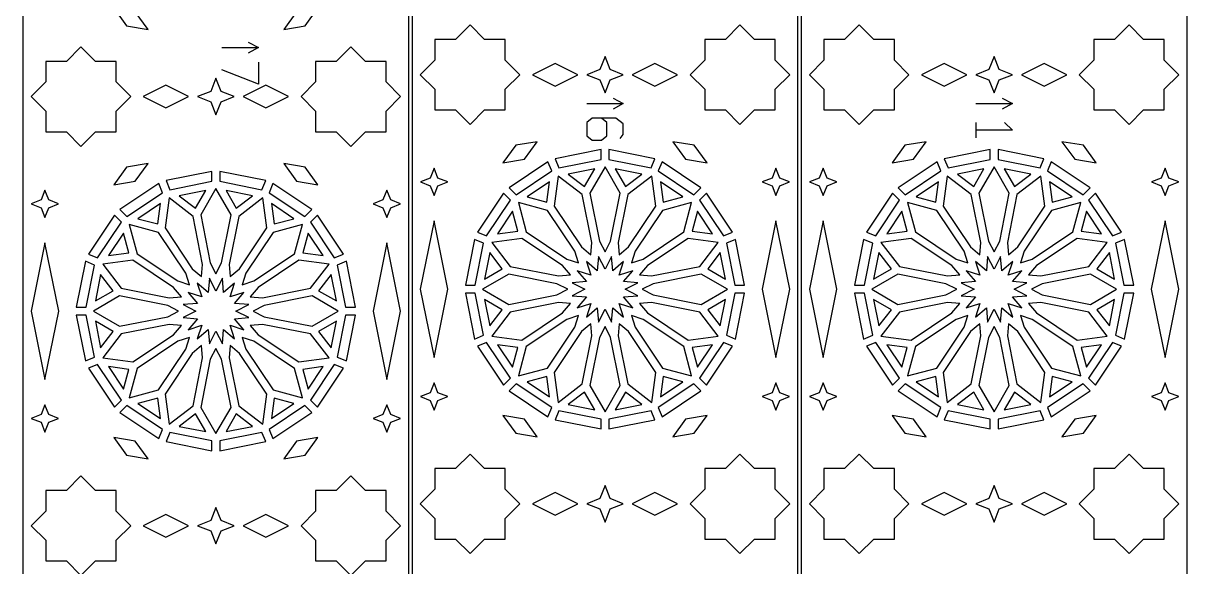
# Model space of a CAD drawing. Header units: millimetres. Extents: x 5 to 3793, y 27 to 2435.
# Drawn here: x 2645 to 3793, y 1124 to 1661 of the extents above; entities that cross this region are included whole.
import ezdxf

# ---------------------------------------------------------------- set-up
doc = ezdxf.new("R2010")
doc.units = ezdxf.units.MM
doc.layers.add('CUT', color=1, linetype='CONTINUOUS')
doc.layers.add('ENGRAVE', color=5, linetype='CONTINUOUS')

msp = doc.modelspace()

# ---------------------------------------------------------------- linework, layer by layer
at = {"layer": 'CUT'}
for points in [[(3025.16, 2434.99), (3025.16, 741.507), (2645.01, 741.507), (2645.01, 2434.99)], [(3409.16, 2434.99), (3409.16, 763.067), (3029.01, 763.067), (3029.01, 2054.84)], [(3793.16, 2434.99), (3793.16, 763.067), (3413.01, 763.067), (3413.01, 2054.84)], [(2734.381, 1675.288), (2746.978, 1657.909), (2768.143, 1654.34), (2755.547, 1671.72)], [(2902.027, 1654.34), (2923.192, 1657.909), (2935.789, 1675.288), (2914.623, 1671.72)], [(3100.326, 1575.06), (3120.682, 1575.06), (3120.682, 1595.416), (3135.075, 1609.809), (3120.682, 1624.202), (3120.682, 1644.558), (3100.326, 1644.558), (3085.933, 1658.951), (3071.54, 1644.558), (3051.184, 1644.558), (3051.184, 1624.202), (3036.791, 1609.809), (3051.184, 1595.416), (3051.184, 1575.06), (3071.54, 1575.06), (3085.933, 1560.667)], [(3366.63, 1575.06), (3386.986, 1575.06), (3386.986, 1595.416), (3401.379, 1609.809), (3386.986, 1624.202), (3386.986, 1644.558), (3366.63, 1644.558), (3352.237, 1658.951), (3337.844, 1644.558), (3317.488, 1644.558), (3317.488, 1624.202), (3303.095, 1609.809), (3317.488, 1595.416), (3317.488, 1575.06), (3337.844, 1575.06), (3352.237, 1560.667)], [(3484.326, 1575.06), (3504.682, 1575.06), (3504.682, 1595.416), (3519.075, 1609.809), (3504.682, 1624.202), (3504.682, 1644.558), (3484.326, 1644.558), (3469.933, 1658.951), (3455.54, 1644.558), (3435.184, 1644.558), (3435.184, 1624.202), (3420.791, 1609.809), (3435.184, 1595.416), (3435.184, 1575.06), (3455.54, 1575.06), (3469.933, 1560.667)], [(3750.63, 1575.06), (3770.986, 1575.06), (3770.986, 1595.416), (3785.379, 1609.809), (3770.986, 1624.202), (3770.986, 1644.558), (3750.63, 1644.558), (3736.237, 1658.951), (3721.844, 1644.558), (3701.488, 1644.558), (3701.488, 1624.202), (3687.095, 1609.809), (3701.488, 1595.416), (3701.488, 1575.06), (3721.844, 1575.06), (3736.237, 1560.667)], [(2716.326, 1553.5), (2736.682, 1553.5), (2736.682, 1573.855), (2751.075, 1588.248), (2736.682, 1602.642), (2736.682, 1622.997), (2716.326, 1622.997), (2701.933, 1637.39), (2687.54, 1622.997), (2667.184, 1622.997), (2667.184, 1602.642), (2652.791, 1588.248), (2667.184, 1573.855), (2667.184, 1553.5), (2687.54, 1553.5), (2701.933, 1539.106)], [(2982.63, 1553.5), (3002.986, 1553.5), (3002.986, 1573.855), (3017.379, 1588.248), (3002.986, 1602.642), (3002.986, 1622.997), (2982.63, 1622.997), (2968.237, 1637.39), (2953.844, 1622.997), (2933.488, 1622.997), (2933.488, 1602.642), (2919.095, 1588.248), (2933.488, 1573.855), (2933.488, 1553.5), (2953.844, 1553.5), (2968.237, 1539.106)], [(3147.479, 1609.809), (3169.837, 1598.63), (3192.195, 1609.809), (3169.837, 1620.988)], [(3224.186, 1604.708), (3237.121, 1609.809), (3224.186, 1614.91), (3219.085, 1627.845), (3213.984, 1614.91), (3201.049, 1609.809), (3213.984, 1604.708), (3219.085, 1591.773)], [(3245.975, 1609.809), (3268.333, 1598.63), (3290.691, 1609.809), (3268.333, 1620.988)], [(3531.479, 1609.809), (3553.837, 1598.63), (3576.195, 1609.809), (3553.837, 1620.988)], [(3608.186, 1604.708), (3621.121, 1609.809), (3608.186, 1614.91), (3603.085, 1627.845), (3597.984, 1614.91), (3585.049, 1609.809), (3597.984, 1604.708), (3603.085, 1591.773)], [(3629.975, 1609.809), (3652.333, 1598.63), (3674.691, 1609.809), (3652.333, 1620.988)], [(2763.479, 1588.248), (2785.837, 1577.069), (2808.195, 1588.248), (2785.837, 1599.428)], [(2840.186, 1583.147), (2853.121, 1588.248), (2840.186, 1593.349), (2835.085, 1606.284), (2829.984, 1593.349), (2817.049, 1588.248), (2829.984, 1583.147), (2835.085, 1570.212)], [(2861.975, 1588.248), (2884.333, 1577.069), (2906.691, 1588.248), (2884.333, 1599.428)], [(3152.143, 1543.717), (3130.978, 1540.149), (3118.381, 1522.769), (3139.547, 1526.337)], [(3319.789, 1522.769), (3307.192, 1540.149), (3286.027, 1543.717), (3298.623, 1526.337)], [(3536.143, 1543.717), (3514.978, 1540.149), (3502.381, 1522.769), (3523.547, 1526.337)], [(3703.789, 1522.769), (3691.192, 1540.149), (3670.027, 1543.717), (3682.623, 1526.337)], [(3215.21, 1535.919), (3169.94, 1526.914), (3173.668, 1517.915), (3215.21, 1526.178)], [(3268.23, 1526.914), (3222.96, 1535.919), (3222.96, 1526.178), (3264.502, 1517.915)], [(3599.21, 1535.919), (3553.94, 1526.914), (3557.668, 1517.915), (3599.21, 1526.178)], [(3652.23, 1526.914), (3606.96, 1535.919), (3606.96, 1526.178), (3648.502, 1517.915)], [(2768.143, 1522.156), (2746.978, 1518.588), (2734.381, 1501.208), (2755.547, 1504.777)], [(2935.789, 1501.208), (2923.192, 1518.588), (2902.027, 1522.156), (2914.623, 1504.777)], [(3054.176, 1500.164), (3063.841, 1503.976), (3054.176, 1507.787), (3050.365, 1517.451), (3046.554, 1507.787), (3036.889, 1503.976), (3046.554, 1500.164), (3050.365, 1490.5)], [(3131.29, 1491.417), (3166.508, 1514.949), (3162.78, 1523.949), (3124.403, 1498.305)], [(3209.023, 1517.046), (3182.879, 1511.846), (3198.916, 1499.539)], [(3224.59, 1445.682), (3234.023, 1493.101), (3219.085, 1518.974), (3204.147, 1493.101), (3213.58, 1445.682), (3219.085, 1434.936)], [(3255.291, 1511.846), (3229.147, 1517.046), (3239.254, 1499.539)], [(3313.767, 1498.305), (3275.39, 1523.949), (3271.662, 1514.949), (3306.88, 1491.417)], [(3391.616, 1500.164), (3401.281, 1503.976), (3391.616, 1507.787), (3387.805, 1517.451), (3383.994, 1507.787), (3374.329, 1503.976), (3383.994, 1500.164), (3387.805, 1490.5)], [(3438.176, 1500.164), (3447.841, 1503.976), (3438.176, 1507.787), (3434.365, 1517.451), (3430.554, 1507.787), (3420.889, 1503.976), (3430.554, 1500.164), (3434.365, 1490.5)], [(3515.29, 1491.417), (3550.508, 1514.949), (3546.78, 1523.949), (3508.403, 1498.305)], [(3593.023, 1517.046), (3566.879, 1511.846), (3582.916, 1499.539)], [(3608.59, 1445.682), (3618.023, 1493.101), (3603.085, 1518.974), (3588.147, 1493.101), (3597.58, 1445.682), (3603.085, 1434.936)], [(3639.291, 1511.846), (3613.147, 1517.046), (3623.254, 1499.539)], [(3697.767, 1498.305), (3659.39, 1523.949), (3655.662, 1514.949), (3690.88, 1491.417)], [(3775.616, 1500.164), (3785.281, 1503.976), (3775.616, 1507.787), (3771.805, 1517.451), (3767.994, 1507.787), (3758.329, 1503.976), (3767.994, 1500.164), (3771.805, 1490.5)], [(2831.21, 1514.359), (2785.94, 1505.353), (2789.668, 1496.355), (2831.21, 1504.618)], [(2884.23, 1505.353), (2838.96, 1514.359), (2838.96, 1504.618), (2880.502, 1496.355)], [(3164.287, 1504.144), (3142.122, 1489.335), (3161.648, 1484.103)], [(3205.978, 1444.17), (3196.546, 1491.589), (3172.844, 1509.775), (3168.945, 1480.156), (3195.807, 1439.956), (3205.005, 1432.135)], [(3242.363, 1439.956), (3269.225, 1480.156), (3265.326, 1509.775), (3241.624, 1491.589), (3232.192, 1444.17), (3233.165, 1432.135)], [(3273.883, 1504.144), (3276.522, 1484.103), (3296.048, 1489.335)], [(3548.287, 1504.144), (3526.122, 1489.335), (3545.648, 1484.103)], [(3589.978, 1444.17), (3580.546, 1491.589), (3556.844, 1509.775), (3552.945, 1480.156), (3579.807, 1439.956), (3589.005, 1432.135)], [(3626.363, 1439.956), (3653.225, 1480.156), (3649.326, 1509.775), (3625.624, 1491.589), (3616.192, 1444.17), (3617.165, 1432.135)], [(3657.883, 1504.144), (3660.522, 1484.103), (3680.048, 1489.335)], [(2670.176, 1478.604), (2679.841, 1482.415), (2670.176, 1486.226), (2666.365, 1495.891), (2662.554, 1486.226), (2652.889, 1482.415), (2662.554, 1478.604), (2666.365, 1468.939)], [(2747.29, 1469.857), (2782.508, 1493.388), (2778.78, 1502.388), (2740.403, 1476.744)], [(2825.023, 1495.485), (2798.879, 1490.285), (2814.916, 1477.979)], [(2840.59, 1424.121), (2850.023, 1471.54), (2835.085, 1497.413), (2820.147, 1471.54), (2829.58, 1424.121), (2835.085, 1413.375)], [(2871.291, 1490.285), (2845.147, 1495.485), (2855.254, 1477.979)], [(2929.767, 1476.744), (2891.39, 1502.388), (2887.662, 1493.388), (2922.88, 1469.857)], [(3007.616, 1478.604), (3017.281, 1482.415), (3007.616, 1486.226), (3003.805, 1495.891), (2999.994, 1486.226), (2990.329, 1482.415), (2999.994, 1478.604), (3003.805, 1468.939)], [(3102.278, 1450.72), (3125.809, 1485.937), (3118.923, 1492.825), (3093.279, 1454.447)], [(3344.891, 1454.447), (3319.247, 1492.825), (3312.361, 1485.937), (3335.892, 1450.72)], [(3486.278, 1450.72), (3509.809, 1485.937), (3502.923, 1492.825), (3477.279, 1454.447)], [(3728.891, 1454.447), (3703.247, 1492.825), (3696.361, 1485.937), (3719.892, 1450.72)], [(2780.287, 1482.584), (2758.122, 1467.774), (2777.648, 1462.543)], [(2821.978, 1422.609), (2812.546, 1470.029), (2788.844, 1488.215), (2784.945, 1458.596), (2811.807, 1418.395), (2821.005, 1410.575)], [(2858.363, 1418.395), (2885.225, 1458.596), (2881.326, 1488.215), (2857.624, 1470.029), (2848.192, 1422.609), (2849.165, 1410.575)], [(2889.883, 1482.584), (2892.522, 1462.543), (2912.048, 1467.774)], [(3189.363, 1435.65), (3162.501, 1475.851), (3133.644, 1483.583), (3141.376, 1454.726), (3181.577, 1427.865), (3193.068, 1424.159)], [(3256.593, 1427.865), (3296.794, 1454.726), (3304.526, 1483.583), (3275.669, 1475.851), (3248.807, 1435.65), (3245.102, 1424.159)], [(3573.363, 1435.65), (3546.501, 1475.851), (3517.644, 1483.583), (3525.376, 1454.726), (3565.577, 1427.865), (3577.068, 1424.159)], [(3640.593, 1427.865), (3680.794, 1454.726), (3688.526, 1483.583), (3659.669, 1475.851), (3632.807, 1435.65), (3629.102, 1424.159)], [(2718.278, 1429.159), (2741.809, 1464.376), (2734.923, 1471.264), (2709.279, 1432.886)], [(2960.891, 1432.886), (2935.247, 1471.264), (2928.361, 1464.376), (2951.892, 1429.159)], [(3127.892, 1475.105), (3113.083, 1452.941), (3133.124, 1455.579)], [(3310.278, 1475.105), (3305.046, 1455.579), (3325.087, 1452.941)], [(3511.892, 1475.105), (3497.083, 1452.941), (3517.124, 1455.579)], [(3694.278, 1475.105), (3689.046, 1455.579), (3709.087, 1452.941)], [(2805.363, 1414.09), (2778.501, 1454.29), (2749.644, 1462.022), (2757.376, 1433.166), (2797.577, 1406.304), (2809.068, 1402.599)], [(2872.593, 1406.304), (2912.794, 1433.166), (2920.526, 1462.022), (2891.669, 1454.29), (2864.807, 1414.09), (2861.102, 1402.599)], [(3050.365, 1330.788), (3063.968, 1398.142), (3050.365, 1465.497), (3036.762, 1398.142)], [(3387.805, 1330.788), (3401.408, 1398.142), (3387.805, 1465.497), (3374.202, 1398.142)], [(3434.365, 1330.788), (3447.968, 1398.142), (3434.365, 1465.497), (3420.762, 1398.142)], [(3771.805, 1330.788), (3785.408, 1398.142), (3771.805, 1465.497), (3758.202, 1398.142)], [(2743.892, 1453.544), (2729.083, 1431.38), (2749.124, 1434.018)], [(2926.278, 1453.544), (2921.046, 1434.018), (2941.087, 1431.38)], [(3091.049, 1402.017), (3099.312, 1443.559), (3090.313, 1447.287), (3081.308, 1402.017)], [(3177.272, 1421.421), (3137.071, 1448.282), (3107.452, 1444.383), (3125.638, 1420.681), (3173.057, 1411.249), (3185.092, 1412.223)], [(3265.113, 1411.249), (3312.532, 1420.681), (3330.718, 1444.383), (3301.099, 1448.282), (3260.898, 1421.421), (3253.078, 1412.223)], [(3356.862, 1402.017), (3347.857, 1447.287), (3338.858, 1443.559), (3347.121, 1402.017)], [(3475.049, 1402.017), (3483.312, 1443.559), (3474.313, 1447.287), (3465.308, 1402.017)], [(3561.272, 1421.421), (3521.071, 1448.282), (3491.452, 1444.383), (3509.638, 1420.681), (3557.057, 1411.249), (3569.092, 1412.223)], [(3649.113, 1411.249), (3696.532, 1420.681), (3714.718, 1444.383), (3685.099, 1448.282), (3644.898, 1421.421), (3637.078, 1412.223)], [(3740.862, 1402.017), (3731.857, 1447.287), (3722.858, 1443.559), (3731.121, 1402.017)], [(2666.365, 1309.227), (2679.968, 1376.582), (2666.365, 1443.936), (2652.762, 1376.582)], [(3003.805, 1309.227), (3017.408, 1376.582), (3003.805, 1443.936), (2990.202, 1376.582)], [(2707.049, 1380.457), (2715.312, 1421.999), (2706.313, 1425.727), (2697.308, 1380.457)], [(2793.272, 1399.86), (2753.071, 1426.721), (2723.452, 1422.822), (2741.638, 1399.12), (2789.057, 1389.688), (2801.092, 1390.662)], [(2881.113, 1389.688), (2928.532, 1399.12), (2946.718, 1422.822), (2917.099, 1426.721), (2876.898, 1399.86), (2869.078, 1390.662)], [(2972.862, 1380.457), (2963.857, 1425.727), (2954.858, 1421.999), (2963.121, 1380.457)], [(3105.382, 1434.349), (3100.182, 1408.205), (3117.687, 1418.311)], [(3219.085, 1378.344), (3225.523, 1365.781), (3226.661, 1379.852), (3237.417, 1370.708), (3233.084, 1384.143), (3246.52, 1379.811), (3237.375, 1390.566), (3251.446, 1391.705), (3238.883, 1398.142), (3251.446, 1404.579), (3237.375, 1405.718), (3246.52, 1416.474), (3233.084, 1412.141), (3237.417, 1425.577), (3226.661, 1416.433), (3225.523, 1430.504), (3219.085, 1417.939), (3212.647, 1430.504), (3211.509, 1416.433), (3200.753, 1425.577), (3205.086, 1412.141), (3191.65, 1416.474), (3200.795, 1405.718), (3186.724, 1404.579), (3199.287, 1398.142), (3186.724, 1391.705), (3200.795, 1390.566), (3191.65, 1379.811), (3205.086, 1384.143), (3200.753, 1370.708), (3211.509, 1379.852), (3212.647, 1365.781)], [(3332.788, 1434.349), (3320.483, 1418.311), (3337.988, 1408.205)], [(3489.382, 1434.349), (3484.182, 1408.205), (3501.687, 1418.311)], [(3603.085, 1378.344), (3609.523, 1365.781), (3610.661, 1379.852), (3621.417, 1370.708), (3617.084, 1384.143), (3630.52, 1379.811), (3621.375, 1390.566), (3635.446, 1391.705), (3622.883, 1398.142), (3635.446, 1404.579), (3621.375, 1405.718), (3630.52, 1416.474), (3617.084, 1412.141), (3621.417, 1425.577), (3610.661, 1416.433), (3609.523, 1430.504), (3603.085, 1417.939), (3596.647, 1430.504), (3595.509, 1416.433), (3584.753, 1425.577), (3589.086, 1412.141), (3575.65, 1416.474), (3584.795, 1405.718), (3570.724, 1404.579), (3583.287, 1398.142), (3570.724, 1391.705), (3584.795, 1390.566), (3575.65, 1379.811), (3589.086, 1384.143), (3584.753, 1370.708), (3595.509, 1379.852), (3596.647, 1365.781)], [(3716.788, 1434.349), (3704.483, 1418.311), (3721.988, 1408.205)], [(2721.382, 1412.788), (2716.182, 1386.644), (2733.687, 1396.751)], [(2948.788, 1412.788), (2936.483, 1396.751), (2953.988, 1386.644)], [(3171.546, 1403.647), (3124.126, 1413.08), (3098.254, 1398.142), (3124.126, 1383.205), (3171.546, 1392.637), (3182.292, 1398.142)], [(3266.624, 1392.637), (3314.044, 1383.205), (3339.916, 1398.142), (3314.044, 1413.08), (3266.624, 1403.647), (3255.878, 1398.142)], [(3555.546, 1403.647), (3508.126, 1413.08), (3482.254, 1398.142), (3508.126, 1383.205), (3555.546, 1392.637), (3566.292, 1398.142)], [(3650.624, 1392.637), (3698.044, 1383.205), (3723.916, 1398.142), (3698.044, 1413.08), (3650.624, 1403.647), (3639.878, 1398.142)], [(2835.085, 1356.784), (2841.523, 1344.22), (2842.661, 1358.291), (2853.417, 1349.147), (2849.084, 1362.583), (2862.52, 1358.25), (2853.375, 1369.006), (2867.446, 1370.144), (2854.883, 1376.582), (2867.446, 1383.019), (2853.375, 1384.158), (2862.52, 1394.913), (2849.084, 1390.581), (2853.417, 1404.016), (2842.661, 1394.872), (2841.523, 1408.943), (2835.085, 1396.38), (2828.647, 1408.943), (2827.509, 1394.872), (2816.753, 1404.016), (2821.086, 1390.581), (2807.65, 1394.913), (2816.795, 1384.158), (2802.724, 1383.019), (2815.287, 1376.582), (2802.724, 1370.144), (2816.795, 1369.006), (2807.65, 1358.25), (2821.086, 1362.583), (2816.753, 1349.147), (2827.509, 1358.291), (2828.647, 1344.22)], [(2787.546, 1382.086), (2740.126, 1391.519), (2714.254, 1376.582), (2740.126, 1361.644), (2787.546, 1371.077), (2798.292, 1376.582)], [(2882.624, 1371.077), (2930.044, 1361.644), (2955.916, 1376.582), (2930.044, 1391.519), (2882.624, 1382.086), (2871.878, 1376.582)], [(3099.312, 1352.725), (3091.049, 1394.267), (3081.308, 1394.267), (3090.313, 1348.997)], [(3347.857, 1348.997), (3356.862, 1394.267), (3347.121, 1394.267), (3338.858, 1352.725)], [(3483.312, 1352.725), (3475.049, 1394.267), (3465.308, 1394.267), (3474.313, 1348.997)], [(3731.857, 1348.997), (3740.862, 1394.267), (3731.121, 1394.267), (3722.858, 1352.725)], [(3105.382, 1361.936), (3117.687, 1377.973), (3100.182, 1388.08)], [(3185.092, 1384.062), (3173.057, 1385.036), (3125.638, 1375.604), (3107.452, 1351.902), (3137.071, 1348.003), (3177.272, 1374.863)], [(3260.898, 1374.863), (3301.099, 1348.003), (3330.718, 1351.902), (3312.532, 1375.604), (3265.113, 1385.036), (3253.078, 1384.062)], [(3337.988, 1388.08), (3320.483, 1377.973), (3332.788, 1361.936)], [(3489.382, 1361.936), (3501.687, 1377.973), (3484.182, 1388.08)], [(3569.092, 1384.062), (3557.057, 1385.036), (3509.638, 1375.604), (3491.452, 1351.902), (3521.071, 1348.003), (3561.272, 1374.863)], [(3644.898, 1374.863), (3685.099, 1348.003), (3714.718, 1351.902), (3696.532, 1375.604), (3649.113, 1385.036), (3637.078, 1384.062)], [(3721.988, 1388.08), (3704.483, 1377.973), (3716.788, 1361.936)], [(2697.308, 1372.707), (2706.313, 1327.437), (2715.312, 1331.165), (2707.049, 1372.707)], [(2733.687, 1356.413), (2716.182, 1366.519), (2721.382, 1340.375)], [(2953.988, 1366.519), (2936.483, 1356.413), (2948.788, 1340.375)], [(2963.121, 1372.707), (2954.858, 1331.165), (2963.857, 1327.437), (2972.862, 1372.707)], [(3181.577, 1368.42), (3141.376, 1341.558), (3133.644, 1312.702), (3162.501, 1320.434), (3189.363, 1360.634), (3193.068, 1372.125)], [(3248.807, 1360.634), (3275.669, 1320.434), (3304.526, 1312.702), (3296.794, 1341.558), (3256.593, 1368.42), (3245.102, 1372.125)], [(3565.577, 1368.42), (3525.376, 1341.558), (3517.644, 1312.702), (3546.501, 1320.434), (3573.363, 1360.634), (3577.068, 1372.125)], [(3632.807, 1360.634), (3659.669, 1320.434), (3688.526, 1312.702), (3680.794, 1341.558), (3640.593, 1368.42), (3629.102, 1372.125)], [(2801.092, 1362.501), (2789.057, 1363.475), (2741.638, 1354.043), (2723.452, 1330.341), (2753.071, 1326.442), (2793.272, 1353.303)], [(2869.078, 1362.501), (2876.898, 1353.303), (2917.099, 1326.442), (2946.718, 1330.341), (2928.532, 1354.043), (2881.113, 1363.475)], [(3195.807, 1356.329), (3168.945, 1316.128), (3172.844, 1286.509), (3196.546, 1304.695), (3205.978, 1352.115), (3205.005, 1364.149)], [(3213.58, 1350.603), (3204.147, 1303.184), (3219.085, 1277.311), (3234.023, 1303.184), (3224.59, 1350.603), (3219.085, 1361.348)], [(3232.192, 1352.115), (3241.624, 1304.695), (3265.326, 1286.509), (3269.225, 1316.128), (3242.363, 1356.329), (3233.165, 1364.149)], [(3579.807, 1356.329), (3552.945, 1316.128), (3556.844, 1286.509), (3580.546, 1304.695), (3589.978, 1352.115), (3589.005, 1364.149)], [(3597.58, 1350.603), (3588.147, 1303.184), (3603.085, 1277.311), (3618.023, 1303.184), (3608.59, 1350.603), (3603.085, 1361.348)], [(3616.192, 1352.115), (3625.624, 1304.695), (3649.326, 1286.509), (3653.225, 1316.128), (3626.363, 1356.329), (3617.165, 1364.149)], [(2809.068, 1350.565), (2797.577, 1346.859), (2757.376, 1319.998), (2749.644, 1291.141), (2778.501, 1298.873), (2805.363, 1339.074)], [(2861.102, 1350.565), (2864.807, 1339.074), (2891.669, 1298.873), (2920.526, 1291.141), (2912.794, 1319.998), (2872.593, 1346.859)], [(3125.809, 1310.347), (3102.278, 1345.565), (3093.279, 1341.838), (3118.923, 1303.46)], [(3127.892, 1321.18), (3133.124, 1340.706), (3113.083, 1343.344)], [(3325.087, 1343.344), (3305.046, 1340.706), (3310.278, 1321.18)], [(3335.892, 1345.565), (3312.361, 1310.347), (3319.247, 1303.46), (3344.891, 1341.838)], [(3509.809, 1310.347), (3486.278, 1345.565), (3477.279, 1341.838), (3502.923, 1303.46)], [(3511.892, 1321.18), (3517.124, 1340.706), (3497.083, 1343.344)], [(3709.087, 1343.344), (3689.046, 1340.706), (3694.278, 1321.18)], [(3719.892, 1345.565), (3696.361, 1310.347), (3703.247, 1303.46), (3728.891, 1341.838)], [(2821.005, 1342.589), (2811.807, 1334.768), (2784.945, 1294.568), (2788.844, 1264.949), (2812.546, 1283.135), (2821.978, 1330.554)], [(2835.085, 1339.788), (2829.58, 1329.042), (2820.147, 1281.623), (2835.085, 1255.75), (2850.023, 1281.623), (2840.59, 1329.042)], [(2849.165, 1342.589), (2848.192, 1330.554), (2857.624, 1283.135), (2881.326, 1264.949), (2885.225, 1294.568), (2858.363, 1334.768)], [(2709.279, 1320.277), (2734.923, 1281.899), (2741.809, 1288.787), (2718.278, 1324.004)], [(2749.124, 1319.145), (2729.083, 1321.783), (2743.892, 1299.619)], [(2941.087, 1321.783), (2921.046, 1319.145), (2926.278, 1299.619)], [(2951.892, 1324.004), (2928.361, 1288.787), (2935.247, 1281.899), (2960.891, 1320.277)], [(3164.287, 1292.14), (3161.648, 1312.181), (3142.122, 1306.95)], [(3296.048, 1306.95), (3276.522, 1312.181), (3273.883, 1292.14)], [(3548.287, 1292.14), (3545.648, 1312.181), (3526.122, 1306.95)], [(3680.048, 1306.95), (3660.522, 1312.181), (3657.883, 1292.14)], [(3054.176, 1288.498), (3063.841, 1292.309), (3054.176, 1296.12), (3050.365, 1305.784), (3046.554, 1296.12), (3036.889, 1292.309), (3046.554, 1288.498), (3050.365, 1278.833)], [(3166.508, 1281.336), (3131.29, 1304.867), (3124.403, 1297.98), (3162.78, 1272.336)], [(3306.88, 1304.867), (3271.662, 1281.336), (3275.39, 1272.336), (3313.767, 1297.98)], [(3391.616, 1288.498), (3401.281, 1292.309), (3391.616, 1296.12), (3387.805, 1305.784), (3383.994, 1296.12), (3374.329, 1292.309), (3383.994, 1288.498), (3387.805, 1278.833)], [(3438.176, 1288.498), (3447.841, 1292.309), (3438.176, 1296.12), (3434.365, 1305.784), (3430.554, 1296.12), (3420.889, 1292.309), (3430.554, 1288.498), (3434.365, 1278.833)], [(3550.508, 1281.336), (3515.29, 1304.867), (3508.403, 1297.98), (3546.78, 1272.336)], [(3690.88, 1304.867), (3655.662, 1281.336), (3659.39, 1272.336), (3697.767, 1297.98)], [(3775.616, 1288.498), (3785.281, 1292.309), (3775.616, 1296.12), (3771.805, 1305.784), (3767.994, 1296.12), (3758.329, 1292.309), (3767.994, 1288.498), (3771.805, 1278.833)], [(2777.648, 1290.621), (2758.122, 1285.389), (2780.287, 1270.58)], [(2912.048, 1285.389), (2892.522, 1290.621), (2889.883, 1270.58)], [(3209.023, 1279.239), (3198.916, 1296.745), (3182.879, 1284.439)], [(3255.291, 1284.439), (3239.254, 1296.745), (3229.147, 1279.239)], [(3593.023, 1279.239), (3582.916, 1296.745), (3566.879, 1284.439)], [(3639.291, 1284.439), (3623.254, 1296.745), (3613.147, 1279.239)], [(2666.365, 1284.224), (2662.554, 1274.56), (2652.889, 1270.748), (2662.554, 1266.937), (2666.365, 1257.272), (2670.176, 1266.937), (2679.841, 1270.748), (2670.176, 1274.56)], [(2740.403, 1276.419), (2778.78, 1250.775), (2782.508, 1259.775), (2747.29, 1283.306)], [(2814.916, 1275.184), (2798.879, 1262.878), (2825.023, 1257.678)], [(2855.254, 1275.184), (2845.147, 1257.678), (2871.291, 1262.878)], [(2922.88, 1283.306), (2887.662, 1259.775), (2891.39, 1250.775), (2929.767, 1276.419)], [(3003.805, 1284.224), (2999.994, 1274.56), (2990.329, 1270.748), (2999.994, 1266.937), (3003.805, 1257.272), (3007.616, 1266.937), (3017.281, 1270.748), (3007.616, 1274.56)], [(3215.21, 1270.106), (3173.668, 1278.369), (3169.94, 1269.371), (3215.21, 1260.365)], [(3264.502, 1278.369), (3222.96, 1270.106), (3222.96, 1260.365), (3268.23, 1269.371)], [(3599.21, 1270.106), (3557.668, 1278.369), (3553.94, 1269.371), (3599.21, 1260.365)], [(3648.502, 1278.369), (3606.96, 1270.106), (3606.96, 1260.365), (3652.23, 1269.371)], [(3118.381, 1273.515), (3130.978, 1256.136), (3152.143, 1252.568), (3139.547, 1269.947)], [(3286.027, 1252.568), (3307.192, 1256.136), (3319.789, 1273.515), (3298.623, 1269.947)], [(3502.381, 1273.515), (3514.978, 1256.136), (3536.143, 1252.568), (3523.547, 1269.947)], [(3670.027, 1252.568), (3691.192, 1256.136), (3703.789, 1273.515), (3682.623, 1269.947)], [(2755.547, 1248.387), (2734.381, 1251.955), (2746.978, 1234.575), (2768.143, 1231.007)], [(2831.21, 1248.545), (2789.668, 1256.809), (2785.94, 1247.81), (2831.21, 1238.805)], [(2880.502, 1256.809), (2838.96, 1248.545), (2838.96, 1238.805), (2884.23, 1247.81)], [(2914.623, 1248.387), (2902.027, 1231.007), (2923.192, 1234.575), (2935.789, 1251.955)], [(3100.326, 1151.727), (3120.682, 1151.727), (3120.682, 1172.082), (3135.075, 1186.476), (3120.682, 1200.869), (3120.682, 1221.224), (3100.326, 1221.224), (3085.933, 1235.618), (3071.54, 1221.224), (3051.184, 1221.224), (3051.184, 1200.869), (3036.791, 1186.476), (3051.184, 1172.082), (3051.184, 1151.727), (3071.54, 1151.727), (3085.933, 1137.334)], [(3366.63, 1151.727), (3386.986, 1151.727), (3386.986, 1172.082), (3401.379, 1186.476), (3386.986, 1200.869), (3386.986, 1221.224), (3366.63, 1221.224), (3352.237, 1235.618), (3337.844, 1221.224), (3317.488, 1221.224), (3317.488, 1200.869), (3303.095, 1186.476), (3317.488, 1172.082), (3317.488, 1151.727), (3337.844, 1151.727), (3352.237, 1137.334)], [(3484.326, 1151.727), (3504.682, 1151.727), (3504.682, 1172.082), (3519.075, 1186.476), (3504.682, 1200.869), (3504.682, 1221.224), (3484.326, 1221.224), (3469.933, 1235.618), (3455.54, 1221.224), (3435.184, 1221.224), (3435.184, 1200.869), (3420.791, 1186.476), (3435.184, 1172.082), (3435.184, 1151.727), (3455.54, 1151.727), (3469.933, 1137.334)], [(3750.63, 1151.727), (3770.986, 1151.727), (3770.986, 1172.082), (3785.379, 1186.476), (3770.986, 1200.869), (3770.986, 1221.224), (3750.63, 1221.224), (3736.237, 1235.618), (3721.844, 1221.224), (3701.488, 1221.224), (3701.488, 1200.869), (3687.095, 1186.476), (3701.488, 1172.082), (3701.488, 1151.727), (3721.844, 1151.727), (3736.237, 1137.334)], [(2701.933, 1214.057), (2687.54, 1199.664), (2667.184, 1199.664), (2667.184, 1179.308), (2652.791, 1164.915), (2667.184, 1150.522), (2667.184, 1130.166), (2687.54, 1130.166), (2701.933, 1115.773), (2716.326, 1130.166), (2736.682, 1130.166), (2736.682, 1150.522), (2751.075, 1164.915), (2736.682, 1179.308), (2736.682, 1199.664), (2716.326, 1199.664)], [(2968.237, 1214.057), (2953.844, 1199.664), (2933.488, 1199.664), (2933.488, 1179.308), (2919.095, 1164.915), (2933.488, 1150.522), (2933.488, 1130.166), (2953.844, 1130.166), (2968.237, 1115.773), (2982.63, 1130.166), (3002.986, 1130.166), (3002.986, 1150.522), (3017.379, 1164.915), (3002.986, 1179.308), (3002.986, 1199.664), (2982.63, 1199.664)], [(3147.479, 1186.476), (3169.837, 1175.296), (3192.195, 1186.476), (3169.837, 1197.655)], [(3224.186, 1181.375), (3237.121, 1186.476), (3224.186, 1191.577), (3219.085, 1204.512), (3213.984, 1191.577), (3201.049, 1186.476), (3213.984, 1181.375), (3219.085, 1168.44)], [(3245.975, 1186.476), (3268.333, 1175.296), (3290.691, 1186.476), (3268.333, 1197.655)], [(3531.479, 1186.476), (3553.837, 1175.296), (3576.195, 1186.476), (3553.837, 1197.655)], [(3608.186, 1181.375), (3621.121, 1186.476), (3608.186, 1191.577), (3603.085, 1204.512), (3597.984, 1191.577), (3585.049, 1186.476), (3597.984, 1181.375), (3603.085, 1168.44)], [(3629.975, 1186.476), (3652.333, 1175.296), (3674.691, 1186.476), (3652.333, 1197.655)], [(2835.085, 1182.951), (2829.984, 1170.016), (2817.049, 1164.915), (2829.984, 1159.814), (2835.085, 1146.879), (2840.186, 1159.814), (2853.121, 1164.915), (2840.186, 1170.016)], [(2785.837, 1153.736), (2808.195, 1164.915), (2785.837, 1176.094), (2763.479, 1164.915)], [(2884.333, 1153.736), (2906.691, 1164.915), (2884.333, 1176.094), (2861.975, 1164.915)]]:
    msp.add_lwpolyline(points, close=True, dxfattribs=at)
at = {"layer": 'ENGRAVE'}
for p, q in [((2841.085, 1636.548), (2877.085, 1636.548)), ((3201.085, 1581.276), (3237.085, 1581.276)), ((3585.085, 1581.276), (3621.085, 1581.276)), ((3585.085, 1562.556), (3585.085, 1547.436))]:
    msp.add_line(p, q, dxfattribs=at)
for points in [[(2867.005, 1641.948), (2877.085, 1636.548), (2867.005, 1631.148)], [(2877.085, 1622.148), (2877.085, 1600.548), (2841.085, 1614.589)], [(3227.005, 1586.676), (3237.085, 1581.276), (3227.005, 1575.876)], [(3611.005, 1586.676), (3621.085, 1581.276), (3611.005, 1575.876)], [(3234.205, 1547.004), (3237.085, 1550.676), (3237.085, 1561.476), (3229.885, 1566.876), (3206.485, 1566.876), (3201.085, 1562.556), (3201.085, 1549.596), (3206.485, 1545.276), (3215.485, 1545.276), (3220.885, 1549.596), (3220.885, 1562.556), (3215.485, 1566.876)], [(3613.165, 1562.556), (3621.085, 1554.996), (3585.085, 1554.996)]]:
    msp.add_lwpolyline(points, dxfattribs=at)

doc.saveas('drawing.dxf')
